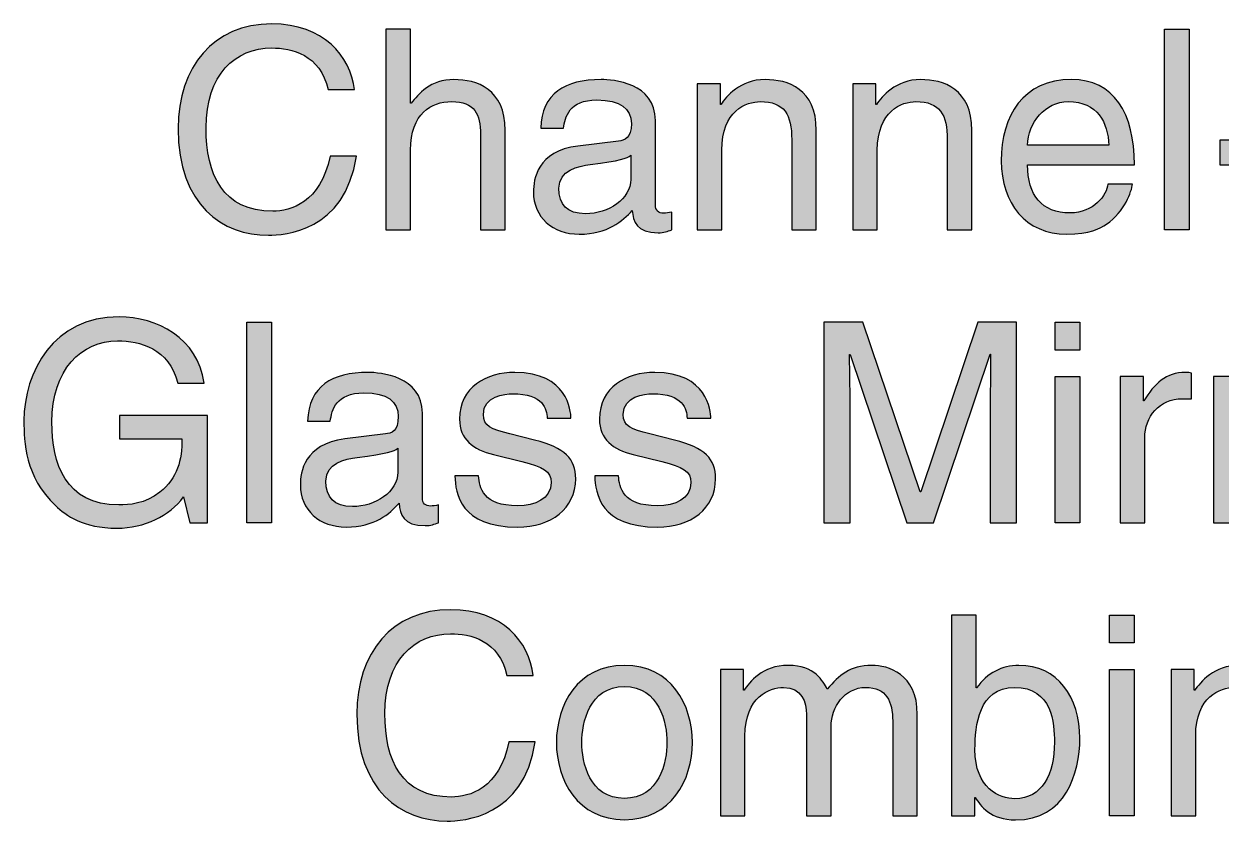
# Model space of a CAD drawing. Extents: x -71 to 93, y -22 to 126.
# Drawn here: x 1.63 to 33.32, y -21.78 to -0.65 of the extents above; entities that cross this region are included whole.
import ezdxf

# ---------------------------------------------------------------- set-up
doc = ezdxf.new("R2010")
doc.units = 0
doc.header["$MEASUREMENT"] = 0
doc.layers.add('MODEL_NAME', color=3, linetype='CONTINUOUS')

# ---------------------------------------------------------------- blocks, each defined once
blk = doc.blocks.new('AI9-BLK2')
at = {"layer": 'MODEL_NAME'}
h = blk.add_hatch(color=2, dxfattribs=at)
edge = h.paths.add_edge_path()
edge.add_spline(control_points=[(-21.347, 1.128), (-21.548, 2.062), (-22.325, 2.232), (-22.837, 2.232), (-23.8, 2.232), (-24.578, 1.521), (-24.578, 0.121), (-24.578, -1.131), (-24.133, -2.094), (-22.814, -2.094), (-22.348, -2.094), (-21.54, -1.872), (-21.296, -0.635), (-21.296, -0.635), (-20.599, -0.635), (-20.599, -0.635), (-20.896, -2.642), (-22.525, -2.731), (-22.925, -2.731), (-24.133, -2.731), (-25.318, -1.946), (-25.318, 0.098), (-25.318, 1.736), (-24.385, 2.869), (-22.837, 2.869), (-21.466, 2.869), (-20.755, 2.017), (-20.651, 1.128), (-20.651, 1.128), (-21.347, 1.128), (-21.347, 1.128)], knot_values=[0, 0, 0, 0, 1, 1, 1, 2, 2, 2, 3, 3, 3, 4, 4, 4, 5, 5, 5, 6, 6, 6, 7, 7, 7, 8, 8, 8, 9, 9, 9, 10, 10, 10, 10], degree=3, periodic=0)
h = blk.add_hatch(color=2, dxfattribs=at)
edge = h.paths.add_edge_path()
edge.add_spline(control_points=[(-16.658, -2.591), (-16.658, -2.591), (-17.31, -2.591), (-17.31, -2.591), (-17.31, -2.591), (-17.31, -0.057), (-17.31, -0.057), (-17.31, 0.469), (-17.458, 0.81), (-18.08, 0.81), (-18.614, 0.81), (-19.162, 0.499), (-19.162, -0.479), (-19.162, -0.479), (-19.162, -2.591), (-19.162, -2.591), (-19.162, -2.591), (-19.814, -2.591), (-19.814, -2.591), (-19.814, -2.591), (-19.814, 2.728), (-19.814, 2.728), (-19.814, 2.728), (-19.162, 2.728), (-19.162, 2.728), (-19.162, 2.728), (-19.162, 0.765), (-19.162, 0.765), (-19.162, 0.765), (-19.147, 0.765), (-19.147, 0.765), (-18.962, 1.01), (-18.636, 1.395), (-18.014, 1.395), (-17.414, 1.395), (-16.658, 1.151), (-16.658, 0.047), (-16.658, 0.047), (-16.658, -2.591), (-16.658, -2.591)], knot_values=[0, 0, 0, 0, 1, 1, 1, 2, 2, 2, 3, 3, 3, 4, 4, 4, 5, 5, 5, 6, 6, 6, 7, 7, 7, 8, 8, 8, 9, 9, 9, 10, 10, 10, 11, 11, 11, 12, 12, 12, 13, 13, 13, 13], degree=3, periodic=0)
h = blk.add_hatch(color=2, dxfattribs=at)
edge = h.paths.add_edge_path()
edge.add_spline(control_points=[(1.448, -2.591), (1.448, -2.591), (0.796, -2.591), (0.796, -2.591), (0.796, -2.591), (0.796, 2.728), (0.796, 2.728), (0.796, 2.728), (1.448, 2.728), (1.448, 2.728), (1.448, 2.728), (1.448, -2.591), (1.448, -2.591)], knot_values=[0, 0, 0, 0, 1, 1, 1, 2, 2, 2, 3, 3, 3, 4, 4, 4, 4], degree=3, periodic=0)
h = blk.add_hatch(color=2, dxfattribs=at)
edge = h.paths.add_edge_path(flags=16)
edge.add_spline(control_points=[(-13.332, -0.613), (-13.435, -0.694), (-13.599, -0.754), (-14.406, -0.857), (-14.725, -0.902), (-15.236, -0.998), (-15.236, -1.487), (-15.236, -1.909), (-15.021, -2.161), (-14.532, -2.161), (-13.924, -2.161), (-13.332, -1.768), (-13.332, -1.25), (-13.332, -1.25), (-13.332, -0.613), (-13.332, -0.613)], knot_values=[0, 0, 0, 0, 1, 1, 1, 2, 2, 2, 3, 3, 3, 4, 4, 4, 5, 5, 5, 5], degree=3, periodic=0)
edge = h.paths.add_edge_path()
edge.add_spline(control_points=[(-15.717, 0.106), (-15.688, 1.032), (-15.073, 1.395), (-14.117, 1.395), (-13.806, 1.395), (-12.68, 1.306), (-12.68, 0.313), (-12.68, 0.313), (-12.68, -1.917), (-12.68, -1.917), (-12.68, -2.08), (-12.598, -2.146), (-12.465, -2.146), (-12.406, -2.146), (-12.324, -2.131), (-12.25, -2.116), (-12.25, -2.116), (-12.25, -2.591), (-12.25, -2.591), (-12.361, -2.62), (-12.458, -2.665), (-12.606, -2.665), (-13.184, -2.665), (-13.272, -2.368), (-13.295, -2.072), (-13.547, -2.346), (-13.939, -2.702), (-14.695, -2.702), (-15.406, -2.702), (-15.91, -2.25), (-15.91, -1.583), (-15.91, -1.257), (-15.814, -0.501), (-14.732, -0.368), (-14.732, -0.368), (-13.658, -0.235), (-13.658, -0.235), (-13.502, -0.22), (-13.317, -0.161), (-13.317, 0.225), (-13.317, 0.632), (-13.613, 0.854), (-14.228, 0.854), (-14.969, 0.854), (-15.073, 0.402), (-15.117, 0.106), (-15.117, 0.106), (-15.717, 0.106), (-15.717, 0.106)], knot_values=[0, 0, 0, 0, 1, 1, 1, 2, 2, 2, 3, 3, 3, 4, 4, 4, 5, 5, 5, 6, 6, 6, 7, 7, 7, 8, 8, 8, 9, 9, 9, 10, 10, 10, 11, 11, 11, 12, 12, 12, 13, 13, 13, 14, 14, 14, 15, 15, 15, 16, 16, 16, 16], degree=3, periodic=0)
h = blk.add_hatch(color=2, dxfattribs=at)
edge = h.paths.add_edge_path()
edge.add_spline(control_points=[(-8.42, -2.591), (-8.42, -2.591), (-9.072, -2.591), (-9.072, -2.591), (-9.072, -2.591), (-9.072, -0.205), (-9.072, -0.205), (-9.072, 0.469), (-9.265, 0.81), (-9.902, 0.81), (-10.272, 0.81), (-10.924, 0.573), (-10.924, -0.479), (-10.924, -0.479), (-10.924, -2.591), (-10.924, -2.591), (-10.924, -2.591), (-11.576, -2.591), (-11.576, -2.591), (-11.576, -2.591), (-11.576, 1.284), (-11.576, 1.284), (-11.576, 1.284), (-10.961, 1.284), (-10.961, 1.284), (-10.961, 1.284), (-10.961, 0.736), (-10.961, 0.736), (-10.961, 0.736), (-10.946, 0.736), (-10.946, 0.736), (-10.806, 0.943), (-10.443, 1.395), (-9.776, 1.395), (-9.176, 1.395), (-8.42, 1.151), (-8.42, 0.047), (-8.42, 0.047), (-8.42, -2.591), (-8.42, -2.591)], knot_values=[0, 0, 0, 0, 1, 1, 1, 2, 2, 2, 3, 3, 3, 4, 4, 4, 5, 5, 5, 6, 6, 6, 7, 7, 7, 8, 8, 8, 9, 9, 9, 10, 10, 10, 11, 11, 11, 12, 12, 12, 13, 13, 13, 13], degree=3, periodic=0)
h = blk.add_hatch(color=2, dxfattribs=at)
edge = h.paths.add_edge_path()
edge.add_spline(control_points=[(-4.301, -2.591), (-4.301, -2.591), (-4.953, -2.591), (-4.953, -2.591), (-4.953, -2.591), (-4.953, -0.205), (-4.953, -0.205), (-4.953, 0.469), (-5.146, 0.81), (-5.783, 0.81), (-6.153, 0.81), (-6.805, 0.573), (-6.805, -0.479), (-6.805, -0.479), (-6.805, -2.591), (-6.805, -2.591), (-6.805, -2.591), (-7.457, -2.591), (-7.457, -2.591), (-7.457, -2.591), (-7.457, 1.284), (-7.457, 1.284), (-7.457, 1.284), (-6.842, 1.284), (-6.842, 1.284), (-6.842, 1.284), (-6.842, 0.736), (-6.842, 0.736), (-6.842, 0.736), (-6.827, 0.736), (-6.827, 0.736), (-6.686, 0.943), (-6.324, 1.395), (-5.657, 1.395), (-5.057, 1.395), (-4.301, 1.151), (-4.301, 0.047), (-4.301, 0.047), (-4.301, -2.591), (-4.301, -2.591)], knot_values=[0, 0, 0, 0, 1, 1, 1, 2, 2, 2, 3, 3, 3, 4, 4, 4, 5, 5, 5, 6, 6, 6, 7, 7, 7, 8, 8, 8, 9, 9, 9, 10, 10, 10, 11, 11, 11, 12, 12, 12, 13, 13, 13, 13], degree=3, periodic=0)
h = blk.add_hatch(color=2, dxfattribs=at)
edge = h.paths.add_edge_path(flags=16)
edge.add_spline(control_points=[(-0.671, -0.346), (-0.708, 0.254), (-0.96, 0.81), (-1.753, 0.81), (-2.353, 0.81), (-2.827, 0.254), (-2.827, -0.346), (-2.827, -0.346), (-0.671, -0.346), (-0.671, -0.346)], knot_values=[0, 0, 0, 0, 1, 1, 1, 2, 2, 2, 3, 3, 3, 3], degree=3, periodic=0)
edge = h.paths.add_edge_path()
edge.add_spline(control_points=[(-0.049, -1.376), (-0.071, -1.561), (-0.249, -2.109), (-0.738, -2.435), (-0.915, -2.554), (-1.167, -2.702), (-1.79, -2.702), (-2.879, -2.702), (-3.523, -1.879), (-3.523, -0.761), (-3.523, 0.44), (-2.945, 1.395), (-1.664, 1.395), (-0.545, 1.395), (0.003, 0.506), (0.003, -0.864), (0.003, -0.864), (-2.827, -0.864), (-2.827, -0.864), (-2.827, -1.672), (-2.449, -2.139), (-1.701, -2.139), (-1.086, -2.139), (-0.723, -1.665), (-0.701, -1.376), (-0.701, -1.376), (-0.049, -1.376), (-0.049, -1.376)], knot_values=[0, 0, 0, 0, 1, 1, 1, 2, 2, 2, 3, 3, 3, 4, 4, 4, 5, 5, 5, 6, 6, 6, 7, 7, 7, 8, 8, 8, 9, 9, 9, 9], degree=3, periodic=0)
h = blk.add_hatch(color=2, dxfattribs=at)
edge = h.paths.add_edge_path()
edge.add_spline(control_points=[(4.085, -0.872), (4.085, -0.872), (2.27, -0.872), (2.27, -0.872), (2.27, -0.872), (2.27, -0.205), (2.27, -0.205), (2.27, -0.205), (4.085, -0.205), (4.085, -0.205), (4.085, -0.205), (4.085, -0.872), (4.085, -0.872)], knot_values=[0, 0, 0, 0, 1, 1, 1, 2, 2, 2, 3, 3, 3, 4, 4, 4, 4], degree=3, periodic=0)
h = blk.add_hatch(color=2, dxfattribs=at)
edge = h.paths.add_edge_path()
edge.add_spline(control_points=[(-26.874, -7.507), (-26.874, -7.507), (-24.54, -7.507), (-24.54, -7.507), (-24.54, -7.507), (-24.54, -10.352), (-24.54, -10.352), (-24.54, -10.352), (-25.007, -10.352), (-25.007, -10.352), (-25.007, -10.352), (-25.178, -9.663), (-25.178, -9.663), (-25.54, -10.167), (-26.207, -10.492), (-26.933, -10.492), (-27.845, -10.492), (-28.289, -10.159), (-28.563, -9.892), (-29.378, -9.122), (-29.4, -8.211), (-29.4, -7.648), (-29.4, -6.351), (-28.615, -4.892), (-26.881, -4.892), (-25.889, -4.892), (-24.785, -5.455), (-24.629, -6.648), (-24.629, -6.648), (-25.326, -6.648), (-25.326, -6.648), (-25.555, -5.722), (-26.333, -5.529), (-26.919, -5.529), (-27.874, -5.529), (-28.659, -6.292), (-28.659, -7.685), (-28.659, -8.766), (-28.304, -9.878), (-26.889, -9.878), (-26.622, -9.878), (-26.192, -9.848), (-25.8, -9.537), (-25.333, -9.166), (-25.215, -8.692), (-25.215, -8.122), (-25.215, -8.122), (-26.874, -8.122), (-26.874, -8.122), (-26.874, -8.122), (-26.874, -7.507), (-26.874, -7.507)], knot_values=[0, 0, 0, 0, 1, 1, 1, 2, 2, 2, 3, 3, 3, 4, 4, 4, 5, 5, 5, 6, 6, 6, 7, 7, 7, 8, 8, 8, 9, 9, 9, 10, 10, 10, 11, 11, 11, 12, 12, 12, 13, 13, 13, 14, 14, 14, 15, 15, 15, 16, 16, 16, 17, 17, 17, 17], degree=3, periodic=0)
h = blk.add_hatch(color=2, dxfattribs=at)
edge = h.paths.add_edge_path()
edge.add_spline(control_points=[(-22.844, -10.352), (-22.844, -10.352), (-23.496, -10.352), (-23.496, -10.352), (-23.496, -10.352), (-23.496, -5.033), (-23.496, -5.033), (-23.496, -5.033), (-22.844, -5.033), (-22.844, -5.033), (-22.844, -5.033), (-22.844, -10.352), (-22.844, -10.352)], knot_values=[0, 0, 0, 0, 1, 1, 1, 2, 2, 2, 3, 3, 3, 4, 4, 4, 4], degree=3, periodic=0)
h = blk.add_hatch(color=2, dxfattribs=at)
edge = h.paths.add_edge_path()
edge.add_spline(control_points=[(-3.819, -10.352), (-3.819, -10.352), (-3.819, -7.211), (-3.819, -7.211), (-3.819, -7.055), (-3.805, -6.381), (-3.805, -5.885), (-3.805, -5.885), (-3.819, -5.885), (-3.819, -5.885), (-3.819, -5.885), (-5.316, -10.352), (-5.316, -10.352), (-5.316, -10.352), (-6.027, -10.352), (-6.027, -10.352), (-6.027, -10.352), (-7.523, -5.892), (-7.523, -5.892), (-7.523, -5.892), (-7.538, -5.892), (-7.538, -5.892), (-7.538, -6.381), (-7.523, -7.055), (-7.523, -7.211), (-7.523, -7.211), (-7.523, -10.352), (-7.523, -10.352), (-7.523, -10.352), (-8.22, -10.352), (-8.22, -10.352), (-8.22, -10.352), (-8.22, -5.033), (-8.22, -5.033), (-8.22, -5.033), (-7.19, -5.033), (-7.19, -5.033), (-7.19, -5.033), (-5.671, -9.53), (-5.671, -9.53), (-5.671, -9.53), (-5.657, -9.53), (-5.657, -9.53), (-5.657, -9.53), (-4.145, -5.033), (-4.145, -5.033), (-4.145, -5.033), (-3.123, -5.033), (-3.123, -5.033), (-3.123, -5.033), (-3.123, -10.352), (-3.123, -10.352), (-3.123, -10.352), (-3.819, -10.352), (-3.819, -10.352)], knot_values=[0, 0, 0, 0, 1, 1, 1, 2, 2, 2, 3, 3, 3, 4, 4, 4, 5, 5, 5, 6, 6, 6, 7, 7, 7, 8, 8, 8, 9, 9, 9, 10, 10, 10, 11, 11, 11, 12, 12, 12, 13, 13, 13, 14, 14, 14, 15, 15, 15, 16, 16, 16, 17, 17, 17, 18, 18, 18, 18], degree=3, periodic=0)
h = blk.add_hatch(color=2, dxfattribs=at)
edge = h.paths.add_edge_path()
edge.add_spline(control_points=[(-1.441, -10.352), (-1.441, -10.352), (-2.093, -10.352), (-2.093, -10.352), (-2.093, -10.352), (-2.093, -6.477), (-2.093, -6.477), (-2.093, -6.477), (-1.441, -6.477), (-1.441, -6.477), (-1.441, -6.477), (-1.441, -10.352), (-1.441, -10.352)], knot_values=[0, 0, 0, 0, 1, 1, 1, 2, 2, 2, 3, 3, 3, 4, 4, 4, 4], degree=3, periodic=0)
edge = h.paths.add_edge_path()
edge.add_spline(control_points=[(-2.093, -5.773), (-2.093, -5.773), (-2.093, -5.033), (-2.093, -5.033), (-2.093, -5.033), (-1.441, -5.033), (-1.441, -5.033), (-1.441, -5.033), (-1.441, -5.773), (-1.441, -5.773), (-1.441, -5.773), (-2.093, -5.773), (-2.093, -5.773)], knot_values=[0, 0, 0, 0, 1, 1, 1, 2, 2, 2, 3, 3, 3, 4, 4, 4, 4], degree=3, periodic=0)
h = blk.add_hatch(color=2, dxfattribs=at)
edge = h.paths.add_edge_path(flags=16)
edge.add_spline(control_points=[(-19.503, -8.374), (-19.606, -8.455), (-19.77, -8.515), (-20.577, -8.618), (-20.896, -8.663), (-21.407, -8.759), (-21.407, -9.248), (-21.407, -9.67), (-21.192, -9.922), (-20.703, -9.922), (-20.096, -9.922), (-19.503, -9.53), (-19.503, -9.011), (-19.503, -9.011), (-19.503, -8.374), (-19.503, -8.374)], knot_values=[0, 0, 0, 0, 1, 1, 1, 2, 2, 2, 3, 3, 3, 4, 4, 4, 5, 5, 5, 5], degree=3, periodic=0)
edge = h.paths.add_edge_path()
edge.add_spline(control_points=[(-21.888, -7.655), (-21.859, -6.729), (-21.244, -6.366), (-20.288, -6.366), (-19.977, -6.366), (-18.851, -6.455), (-18.851, -7.448), (-18.851, -7.448), (-18.851, -9.678), (-18.851, -9.678), (-18.851, -9.841), (-18.769, -9.907), (-18.636, -9.907), (-18.577, -9.907), (-18.495, -9.892), (-18.421, -9.878), (-18.421, -9.878), (-18.421, -10.352), (-18.421, -10.352), (-18.532, -10.382), (-18.629, -10.426), (-18.777, -10.426), (-19.355, -10.426), (-19.444, -10.129), (-19.466, -9.833), (-19.718, -10.107), (-20.11, -10.463), (-20.866, -10.463), (-21.577, -10.463), (-22.081, -10.011), (-22.081, -9.344), (-22.081, -9.018), (-21.985, -8.262), (-20.903, -8.129), (-20.903, -8.129), (-19.829, -7.996), (-19.829, -7.996), (-19.673, -7.981), (-19.488, -7.922), (-19.488, -7.537), (-19.488, -7.129), (-19.784, -6.907), (-20.399, -6.907), (-21.14, -6.907), (-21.244, -7.359), (-21.288, -7.655), (-21.288, -7.655), (-21.888, -7.655), (-21.888, -7.655)], knot_values=[0, 0, 0, 0, 1, 1, 1, 2, 2, 2, 3, 3, 3, 4, 4, 4, 5, 5, 5, 6, 6, 6, 7, 7, 7, 8, 8, 8, 9, 9, 9, 10, 10, 10, 11, 11, 11, 12, 12, 12, 13, 13, 13, 14, 14, 14, 15, 15, 15, 16, 16, 16, 16], degree=3, periodic=0)
h = blk.add_hatch(color=2, dxfattribs=at)
edge = h.paths.add_edge_path()
edge.add_spline(control_points=[(-15.547, -7.581), (-15.554, -7.336), (-15.643, -6.929), (-16.465, -6.929), (-16.665, -6.929), (-17.236, -6.996), (-17.236, -7.477), (-17.236, -7.796), (-17.036, -7.87), (-16.532, -7.996), (-16.532, -7.996), (-15.88, -8.159), (-15.88, -8.159), (-15.073, -8.359), (-14.791, -8.655), (-14.791, -9.181), (-14.791, -9.981), (-15.45, -10.463), (-16.325, -10.463), (-17.858, -10.463), (-17.969, -9.574), (-17.992, -9.107), (-17.992, -9.107), (-17.362, -9.107), (-17.362, -9.107), (-17.34, -9.411), (-17.251, -9.9), (-16.332, -9.9), (-15.865, -9.9), (-15.443, -9.715), (-15.443, -9.285), (-15.443, -8.974), (-15.658, -8.87), (-16.214, -8.729), (-16.214, -8.729), (-16.969, -8.544), (-16.969, -8.544), (-17.51, -8.411), (-17.866, -8.137), (-17.866, -7.603), (-17.866, -6.751), (-17.162, -6.366), (-16.399, -6.366), (-15.013, -6.366), (-14.917, -7.388), (-14.917, -7.581), (-14.917, -7.581), (-15.547, -7.581), (-15.547, -7.581)], knot_values=[0, 0, 0, 0, 1, 1, 1, 2, 2, 2, 3, 3, 3, 4, 4, 4, 5, 5, 5, 6, 6, 6, 7, 7, 7, 8, 8, 8, 9, 9, 9, 10, 10, 10, 11, 11, 11, 12, 12, 12, 13, 13, 13, 14, 14, 14, 15, 15, 15, 16, 16, 16, 16], degree=3, periodic=0)
h = blk.add_hatch(color=2, dxfattribs=at)
edge = h.paths.add_edge_path()
edge.add_spline(control_points=[(-11.843, -7.581), (-11.85, -7.336), (-11.939, -6.929), (-12.761, -6.929), (-12.961, -6.929), (-13.532, -6.996), (-13.532, -7.477), (-13.532, -7.796), (-13.332, -7.87), (-12.828, -7.996), (-12.828, -7.996), (-12.176, -8.159), (-12.176, -8.159), (-11.369, -8.359), (-11.087, -8.655), (-11.087, -9.181), (-11.087, -9.981), (-11.746, -10.463), (-12.621, -10.463), (-14.154, -10.463), (-14.265, -9.574), (-14.287, -9.107), (-14.287, -9.107), (-13.658, -9.107), (-13.658, -9.107), (-13.635, -9.411), (-13.547, -9.9), (-12.628, -9.9), (-12.161, -9.9), (-11.739, -9.715), (-11.739, -9.285), (-11.739, -8.974), (-11.954, -8.87), (-12.509, -8.729), (-12.509, -8.729), (-13.265, -8.544), (-13.265, -8.544), (-13.806, -8.411), (-14.161, -8.137), (-14.161, -7.603), (-14.161, -6.751), (-13.458, -6.366), (-12.695, -6.366), (-11.309, -6.366), (-11.213, -7.388), (-11.213, -7.581), (-11.213, -7.581), (-11.843, -7.581), (-11.843, -7.581)], knot_values=[0, 0, 0, 0, 1, 1, 1, 2, 2, 2, 3, 3, 3, 4, 4, 4, 5, 5, 5, 6, 6, 6, 7, 7, 7, 8, 8, 8, 9, 9, 9, 10, 10, 10, 11, 11, 11, 12, 12, 12, 13, 13, 13, 14, 14, 14, 15, 15, 15, 16, 16, 16, 16], degree=3, periodic=0)
h = blk.add_hatch(color=2, dxfattribs=at)
edge = h.paths.add_edge_path()
edge.add_spline(control_points=[(0.277, -10.352), (0.277, -10.352), (-0.375, -10.352), (-0.375, -10.352), (-0.375, -10.352), (-0.375, -6.477), (-0.375, -6.477), (-0.375, -6.477), (0.24, -6.477), (0.24, -6.477), (0.24, -6.477), (0.24, -7.122), (0.24, -7.122), (0.24, -7.122), (0.255, -7.122), (0.255, -7.122), (0.514, -6.67), (0.855, -6.366), (1.344, -6.366), (1.425, -6.366), (1.463, -6.374), (1.514, -6.388), (1.514, -6.388), (1.514, -7.063), (1.514, -7.063), (1.514, -7.063), (1.27, -7.063), (1.27, -7.063), (0.662, -7.063), (0.277, -7.537), (0.277, -8.1), (0.277, -8.1), (0.277, -10.352), (0.277, -10.352)], knot_values=[0, 0, 0, 0, 1, 1, 1, 2, 2, 2, 3, 3, 3, 4, 4, 4, 5, 5, 5, 6, 6, 6, 7, 7, 7, 8, 8, 8, 9, 9, 9, 10, 10, 10, 11, 11, 11, 11], degree=3, periodic=0)
h = blk.add_hatch(color=2, dxfattribs=at)
edge = h.paths.add_edge_path()
edge.add_spline(control_points=[(2.744, -10.352), (2.744, -10.352), (2.092, -10.352), (2.092, -10.352), (2.092, -10.352), (2.092, -6.477), (2.092, -6.477), (2.092, -6.477), (2.707, -6.477), (2.707, -6.477), (2.707, -6.477), (2.707, -7.122), (2.707, -7.122), (2.707, -7.122), (2.722, -7.122), (2.722, -7.122), (2.981, -6.67), (3.322, -6.366), (3.811, -6.366), (3.893, -6.366), (3.93, -6.374), (3.981, -6.388), (3.981, -6.388), (3.981, -7.063), (3.981, -7.063), (3.981, -7.063), (3.737, -7.063), (3.737, -7.063), (3.129, -7.063), (2.744, -7.537), (2.744, -8.1), (2.744, -8.1), (2.744, -10.352), (2.744, -10.352)], knot_values=[0, 0, 0, 0, 1, 1, 1, 2, 2, 2, 3, 3, 3, 4, 4, 4, 5, 5, 5, 6, 6, 6, 7, 7, 7, 8, 8, 8, 9, 9, 9, 10, 10, 10, 11, 11, 11, 11], degree=3, periodic=0)
h = blk.add_hatch(color=2, dxfattribs=at)
edge = h.paths.add_edge_path()
edge.add_spline(control_points=[(-16.614, -14.394), (-16.814, -13.46), (-17.591, -13.29), (-18.103, -13.29), (-19.066, -13.29), (-19.844, -14.001), (-19.844, -15.401), (-19.844, -16.653), (-19.399, -17.617), (-18.08, -17.617), (-17.614, -17.617), (-16.806, -17.394), (-16.562, -16.157), (-16.562, -16.157), (-15.865, -16.157), (-15.865, -16.157), (-16.162, -18.165), (-17.791, -18.254), (-18.192, -18.254), (-19.399, -18.254), (-20.584, -17.468), (-20.584, -15.424), (-20.584, -13.786), (-19.651, -12.653), (-18.103, -12.653), (-16.732, -12.653), (-16.021, -13.505), (-15.917, -14.394), (-15.917, -14.394), (-16.614, -14.394), (-16.614, -14.394)], knot_values=[0, 0, 0, 0, 1, 1, 1, 2, 2, 2, 3, 3, 3, 4, 4, 4, 5, 5, 5, 6, 6, 6, 7, 7, 7, 8, 8, 8, 9, 9, 9, 10, 10, 10, 10], degree=3, periodic=0)
h = blk.add_hatch(color=2, dxfattribs=at)
edge = h.paths.add_edge_path(flags=16)
edge.add_spline(control_points=[(-3.175, -14.712), (-4.116, -14.712), (-4.22, -15.727), (-4.22, -16.357), (-4.22, -17.387), (-3.575, -17.661), (-3.16, -17.661), (-2.449, -17.661), (-2.116, -17.016), (-2.116, -16.164), (-2.116, -15.668), (-2.168, -14.712), (-3.175, -14.712)], knot_values=[0, 0, 0, 0, 1, 1, 1, 2, 2, 2, 3, 3, 3, 4, 4, 4, 4], degree=3, periodic=0)
edge = h.paths.add_edge_path()
edge.add_spline(control_points=[(-4.842, -18.113), (-4.842, -18.113), (-4.842, -12.794), (-4.842, -12.794), (-4.842, -12.794), (-4.19, -12.794), (-4.19, -12.794), (-4.19, -12.794), (-4.19, -14.727), (-4.19, -14.727), (-4.19, -14.727), (-4.175, -14.727), (-4.175, -14.727), (-3.894, -14.32), (-3.508, -14.135), (-3.057, -14.127), (-2.027, -14.127), (-1.442, -14.972), (-1.442, -16.061), (-1.442, -16.987), (-1.827, -18.224), (-3.145, -18.224), (-3.805, -18.224), (-4.079, -17.846), (-4.212, -17.631), (-4.212, -17.631), (-4.227, -17.631), (-4.227, -17.631), (-4.227, -17.631), (-4.227, -18.113), (-4.227, -18.113), (-4.227, -18.113), (-4.842, -18.113), (-4.842, -18.113)], knot_values=[0, 0, 0, 0, 1, 1, 1, 2, 2, 2, 3, 3, 3, 4, 4, 4, 5, 5, 5, 6, 6, 6, 7, 7, 7, 8, 8, 8, 9, 9, 9, 10, 10, 10, 11, 11, 11, 11], degree=3, periodic=0)
h = blk.add_hatch(color=2, dxfattribs=at)
edge = h.paths.add_edge_path()
edge.add_spline(control_points=[(-0.004, -18.113), (-0.004, -18.113), (-0.656, -18.113), (-0.656, -18.113), (-0.656, -18.113), (-0.656, -14.238), (-0.656, -14.238), (-0.656, -14.238), (-0.004, -14.238), (-0.004, -14.238), (-0.004, -14.238), (-0.004, -18.113), (-0.004, -18.113)], knot_values=[0, 0, 0, 0, 1, 1, 1, 2, 2, 2, 3, 3, 3, 4, 4, 4, 4], degree=3, periodic=0)
edge = h.paths.add_edge_path()
edge.add_spline(control_points=[(-0.656, -13.534), (-0.656, -13.534), (-0.656, -12.794), (-0.656, -12.794), (-0.656, -12.794), (-0.004, -12.794), (-0.004, -12.794), (-0.004, -12.794), (-0.004, -13.534), (-0.004, -13.534), (-0.004, -13.534), (-0.656, -13.534), (-0.656, -13.534)], knot_values=[0, 0, 0, 0, 1, 1, 1, 2, 2, 2, 3, 3, 3, 4, 4, 4, 4], degree=3, periodic=0)
h = blk.add_hatch(color=2, dxfattribs=at)
edge = h.paths.add_edge_path(flags=16)
edge.add_spline(control_points=[(-13.502, -17.653), (-12.569, -17.653), (-12.376, -16.691), (-12.376, -16.172), (-12.376, -15.653), (-12.569, -14.69), (-13.502, -14.69), (-14.436, -14.69), (-14.628, -15.653), (-14.628, -16.172), (-14.628, -16.691), (-14.436, -17.653), (-13.502, -17.653)], knot_values=[0, 0, 0, 0, 1, 1, 1, 2, 2, 2, 3, 3, 3, 4, 4, 4, 4], degree=3, periodic=0)
edge = h.paths.add_edge_path()
edge.add_spline(control_points=[(-13.502, -14.127), (-12.265, -14.127), (-11.702, -15.172), (-11.702, -16.172), (-11.702, -17.172), (-12.265, -18.217), (-13.502, -18.217), (-14.739, -18.217), (-15.302, -17.172), (-15.302, -16.172), (-15.302, -15.172), (-14.739, -14.127), (-13.502, -14.127)], knot_values=[0, 0, 0, 0, 1, 1, 1, 2, 2, 2, 3, 3, 3, 4, 4, 4, 4], degree=3, periodic=0)
h = blk.add_hatch(color=2, dxfattribs=at)
edge = h.paths.add_edge_path()
edge.add_spline(control_points=[(-10.961, -14.238), (-10.961, -14.238), (-10.346, -14.238), (-10.346, -14.238), (-10.346, -14.238), (-10.346, -14.786), (-10.346, -14.786), (-10.346, -14.786), (-10.331, -14.786), (-10.331, -14.786), (-10.191, -14.579), (-9.857, -14.127), (-9.161, -14.127), (-8.465, -14.127), (-8.242, -14.549), (-8.131, -14.757), (-7.805, -14.394), (-7.546, -14.127), (-6.946, -14.127), (-6.531, -14.127), (-5.746, -14.342), (-5.746, -15.431), (-5.746, -15.431), (-5.746, -18.113), (-5.746, -18.113), (-5.746, -18.113), (-6.398, -18.113), (-6.398, -18.113), (-6.398, -18.113), (-6.398, -15.609), (-6.398, -15.609), (-6.398, -15.075), (-6.561, -14.712), (-7.116, -14.712), (-7.664, -14.712), (-8.028, -15.231), (-8.028, -15.75), (-8.028, -15.75), (-8.028, -18.113), (-8.028, -18.113), (-8.028, -18.113), (-8.679, -18.113), (-8.679, -18.113), (-8.679, -18.113), (-8.679, -15.431), (-8.679, -15.431), (-8.679, -15.105), (-8.805, -14.712), (-9.287, -14.712), (-9.657, -14.712), (-10.309, -14.949), (-10.309, -16.002), (-10.309, -16.002), (-10.309, -18.113), (-10.309, -18.113), (-10.309, -18.113), (-10.961, -18.113), (-10.961, -18.113), (-10.961, -18.113), (-10.961, -14.238), (-10.961, -14.238)], knot_values=[0, 0, 0, 0, 1, 1, 1, 2, 2, 2, 3, 3, 3, 4, 4, 4, 5, 5, 5, 6, 6, 6, 7, 7, 7, 8, 8, 8, 9, 9, 9, 10, 10, 10, 11, 11, 11, 12, 12, 12, 13, 13, 13, 14, 14, 14, 15, 15, 15, 16, 16, 16, 17, 17, 17, 18, 18, 18, 19, 19, 19, 20, 20, 20, 20], degree=3, periodic=0)
h = blk.add_hatch(color=2, dxfattribs=at)
edge = h.paths.add_edge_path()
edge.add_spline(control_points=[(4.129, -18.113), (4.129, -18.113), (3.478, -18.113), (3.478, -18.113), (3.478, -18.113), (3.478, -15.727), (3.478, -15.727), (3.478, -15.053), (3.285, -14.712), (2.648, -14.712), (2.277, -14.712), (1.625, -14.949), (1.625, -16.002), (1.625, -16.002), (1.625, -18.113), (1.625, -18.113), (1.625, -18.113), (0.973, -18.113), (0.973, -18.113), (0.973, -18.113), (0.973, -14.238), (0.973, -14.238), (0.973, -14.238), (1.588, -14.238), (1.588, -14.238), (1.588, -14.238), (1.588, -14.786), (1.588, -14.786), (1.588, -14.786), (1.603, -14.786), (1.603, -14.786), (1.744, -14.579), (2.107, -14.127), (2.774, -14.127), (3.374, -14.127), (4.129, -14.372), (4.129, -15.475), (4.129, -15.475), (4.129, -18.113), (4.129, -18.113)], knot_values=[0, 0, 0, 0, 1, 1, 1, 2, 2, 2, 3, 3, 3, 4, 4, 4, 5, 5, 5, 6, 6, 6, 7, 7, 7, 8, 8, 8, 9, 9, 9, 10, 10, 10, 11, 11, 11, 12, 12, 12, 13, 13, 13, 13], degree=3, periodic=0)
at = {"layer": 'MODEL_NAME', "color": 2}
for points in [[(1.448, -2.591), (0.796, -2.591), (0.796, 2.728), (1.448, 2.728)], [(4.085, -0.872), (2.27, -0.872), (2.27, -0.205), (4.085, -0.205)], [(-22.844, -10.352), (-23.496, -10.352), (-23.496, -5.033), (-22.844, -5.033)], [(-2.093, -5.773), (-2.093, -5.033), (-1.441, -5.033), (-1.441, -5.773)], [(-1.441, -10.352), (-2.093, -10.352), (-2.093, -6.477), (-1.441, -6.477)], [(-0.656, -13.534), (-0.656, -12.794), (-0.004, -12.794), (-0.004, -13.534)], [(-0.004, -18.113), (-0.656, -18.113), (-0.656, -14.238), (-0.004, -14.238)]]:
    blk.add_lwpolyline(points, close=True, dxfattribs=at)
for points, knots in [([(-21.347, 1.128), (-21.548, 2.062), (-22.325, 2.232), (-22.837, 2.232), (-23.8, 2.232), (-24.578, 1.521), (-24.578, 0.121), (-24.578, -1.131), (-24.133, -2.094), (-22.814, -2.094), (-22.348, -2.094), (-21.54, -1.872), (-21.296, -0.635), (-21.296, -0.635), (-20.599, -0.635), (-20.599, -0.635), (-20.896, -2.642), (-22.525, -2.731), (-22.925, -2.731), (-24.133, -2.731), (-25.318, -1.946), (-25.318, 0.098), (-25.318, 1.736), (-24.385, 2.869), (-22.837, 2.869), (-21.466, 2.869), (-20.755, 2.017), (-20.651, 1.128), (-20.651, 1.128), (-21.347, 1.128), (-21.347, 1.128)], [0, 0, 0, 0, 1, 1, 1, 2, 2, 2, 3, 3, 3, 4, 4, 4, 5, 5, 5, 6, 6, 6, 7, 7, 7, 8, 8, 8, 9, 9, 9, 10, 10, 10, 10]), ([(-16.658, -2.591), (-16.658, -2.591), (-17.31, -2.591), (-17.31, -2.591), (-17.31, -2.591), (-17.31, -0.057), (-17.31, -0.057), (-17.31, 0.469), (-17.458, 0.81), (-18.08, 0.81), (-18.614, 0.81), (-19.162, 0.499), (-19.162, -0.479), (-19.162, -0.479), (-19.162, -2.591), (-19.162, -2.591), (-19.162, -2.591), (-19.814, -2.591), (-19.814, -2.591), (-19.814, -2.591), (-19.814, 2.728), (-19.814, 2.728), (-19.814, 2.728), (-19.162, 2.728), (-19.162, 2.728), (-19.162, 2.728), (-19.162, 0.765), (-19.162, 0.765), (-19.162, 0.765), (-19.147, 0.765), (-19.147, 0.765), (-18.962, 1.01), (-18.636, 1.395), (-18.014, 1.395), (-17.414, 1.395), (-16.658, 1.151), (-16.658, 0.047), (-16.658, 0.047), (-16.658, -2.591), (-16.658, -2.591)], [0, 0, 0, 0, 1, 1, 1, 2, 2, 2, 3, 3, 3, 4, 4, 4, 5, 5, 5, 6, 6, 6, 7, 7, 7, 8, 8, 8, 9, 9, 9, 10, 10, 10, 11, 11, 11, 12, 12, 12, 13, 13, 13, 13]), ([(-15.717, 0.106), (-15.688, 1.032), (-15.073, 1.395), (-14.117, 1.395), (-13.806, 1.395), (-12.68, 1.306), (-12.68, 0.313), (-12.68, 0.313), (-12.68, -1.917), (-12.68, -1.917), (-12.68, -2.08), (-12.598, -2.146), (-12.465, -2.146), (-12.406, -2.146), (-12.324, -2.131), (-12.25, -2.116), (-12.25, -2.116), (-12.25, -2.591), (-12.25, -2.591), (-12.361, -2.62), (-12.458, -2.665), (-12.606, -2.665), (-13.184, -2.665), (-13.272, -2.368), (-13.295, -2.072), (-13.547, -2.346), (-13.939, -2.702), (-14.695, -2.702), (-15.406, -2.702), (-15.91, -2.25), (-15.91, -1.583), (-15.91, -1.257), (-15.814, -0.501), (-14.732, -0.368), (-14.732, -0.368), (-13.658, -0.235), (-13.658, -0.235), (-13.502, -0.22), (-13.317, -0.161), (-13.317, 0.225), (-13.317, 0.632), (-13.613, 0.854), (-14.228, 0.854), (-14.969, 0.854), (-15.073, 0.402), (-15.117, 0.106), (-15.117, 0.106), (-15.717, 0.106), (-15.717, 0.106)], [0, 0, 0, 0, 1, 1, 1, 2, 2, 2, 3, 3, 3, 4, 4, 4, 5, 5, 5, 6, 6, 6, 7, 7, 7, 8, 8, 8, 9, 9, 9, 10, 10, 10, 11, 11, 11, 12, 12, 12, 13, 13, 13, 14, 14, 14, 15, 15, 15, 16, 16, 16, 16]), ([(-8.42, -2.591), (-8.42, -2.591), (-9.072, -2.591), (-9.072, -2.591), (-9.072, -2.591), (-9.072, -0.205), (-9.072, -0.205), (-9.072, 0.469), (-9.265, 0.81), (-9.902, 0.81), (-10.272, 0.81), (-10.924, 0.573), (-10.924, -0.479), (-10.924, -0.479), (-10.924, -2.591), (-10.924, -2.591), (-10.924, -2.591), (-11.576, -2.591), (-11.576, -2.591), (-11.576, -2.591), (-11.576, 1.284), (-11.576, 1.284), (-11.576, 1.284), (-10.961, 1.284), (-10.961, 1.284), (-10.961, 1.284), (-10.961, 0.736), (-10.961, 0.736), (-10.961, 0.736), (-10.946, 0.736), (-10.946, 0.736), (-10.806, 0.943), (-10.443, 1.395), (-9.776, 1.395), (-9.176, 1.395), (-8.42, 1.151), (-8.42, 0.047), (-8.42, 0.047), (-8.42, -2.591), (-8.42, -2.591)], [0, 0, 0, 0, 1, 1, 1, 2, 2, 2, 3, 3, 3, 4, 4, 4, 5, 5, 5, 6, 6, 6, 7, 7, 7, 8, 8, 8, 9, 9, 9, 10, 10, 10, 11, 11, 11, 12, 12, 12, 13, 13, 13, 13]), ([(-4.301, -2.591), (-4.301, -2.591), (-4.953, -2.591), (-4.953, -2.591), (-4.953, -2.591), (-4.953, -0.205), (-4.953, -0.205), (-4.953, 0.469), (-5.146, 0.81), (-5.783, 0.81), (-6.153, 0.81), (-6.805, 0.573), (-6.805, -0.479), (-6.805, -0.479), (-6.805, -2.591), (-6.805, -2.591), (-6.805, -2.591), (-7.457, -2.591), (-7.457, -2.591), (-7.457, -2.591), (-7.457, 1.284), (-7.457, 1.284), (-7.457, 1.284), (-6.842, 1.284), (-6.842, 1.284), (-6.842, 1.284), (-6.842, 0.736), (-6.842, 0.736), (-6.842, 0.736), (-6.827, 0.736), (-6.827, 0.736), (-6.686, 0.943), (-6.324, 1.395), (-5.657, 1.395), (-5.057, 1.395), (-4.301, 1.151), (-4.301, 0.047), (-4.301, 0.047), (-4.301, -2.591), (-4.301, -2.591)], [0, 0, 0, 0, 1, 1, 1, 2, 2, 2, 3, 3, 3, 4, 4, 4, 5, 5, 5, 6, 6, 6, 7, 7, 7, 8, 8, 8, 9, 9, 9, 10, 10, 10, 11, 11, 11, 12, 12, 12, 13, 13, 13, 13]), ([(-0.049, -1.376), (-0.071, -1.561), (-0.249, -2.109), (-0.738, -2.435), (-0.915, -2.554), (-1.167, -2.702), (-1.79, -2.702), (-2.879, -2.702), (-3.523, -1.879), (-3.523, -0.761), (-3.523, 0.44), (-2.945, 1.395), (-1.664, 1.395), (-0.545, 1.395), (0.003, 0.506), (0.003, -0.864), (0.003, -0.864), (-2.827, -0.864), (-2.827, -0.864), (-2.827, -1.672), (-2.449, -2.139), (-1.701, -2.139), (-1.086, -2.139), (-0.723, -1.665), (-0.701, -1.376), (-0.701, -1.376), (-0.049, -1.376), (-0.049, -1.376)], [0, 0, 0, 0, 1, 1, 1, 2, 2, 2, 3, 3, 3, 4, 4, 4, 5, 5, 5, 6, 6, 6, 7, 7, 7, 8, 8, 8, 9, 9, 9, 9]), ([(-0.671, -0.346), (-0.708, 0.254), (-0.96, 0.81), (-1.753, 0.81), (-2.353, 0.81), (-2.827, 0.254), (-2.827, -0.346), (-2.827, -0.346), (-0.671, -0.346), (-0.671, -0.346)], [0, 0, 0, 0, 1, 1, 1, 2, 2, 2, 3, 3, 3, 3]), ([(-13.332, -0.613), (-13.435, -0.694), (-13.599, -0.754), (-14.406, -0.857), (-14.725, -0.902), (-15.236, -0.998), (-15.236, -1.487), (-15.236, -1.909), (-15.021, -2.161), (-14.532, -2.161), (-13.924, -2.161), (-13.332, -1.768), (-13.332, -1.25), (-13.332, -1.25), (-13.332, -0.613), (-13.332, -0.613)], [0, 0, 0, 0, 1, 1, 1, 2, 2, 2, 3, 3, 3, 4, 4, 4, 5, 5, 5, 5]), ([(-26.874, -7.507), (-26.874, -7.507), (-24.54, -7.507), (-24.54, -7.507), (-24.54, -7.507), (-24.54, -10.352), (-24.54, -10.352), (-24.54, -10.352), (-25.007, -10.352), (-25.007, -10.352), (-25.007, -10.352), (-25.178, -9.663), (-25.178, -9.663), (-25.54, -10.167), (-26.207, -10.492), (-26.933, -10.492), (-27.845, -10.492), (-28.289, -10.159), (-28.563, -9.892), (-29.378, -9.122), (-29.4, -8.211), (-29.4, -7.648), (-29.4, -6.351), (-28.615, -4.892), (-26.881, -4.892), (-25.889, -4.892), (-24.785, -5.455), (-24.629, -6.648), (-24.629, -6.648), (-25.326, -6.648), (-25.326, -6.648), (-25.555, -5.722), (-26.333, -5.529), (-26.919, -5.529), (-27.874, -5.529), (-28.659, -6.292), (-28.659, -7.685), (-28.659, -8.766), (-28.304, -9.878), (-26.889, -9.878), (-26.622, -9.878), (-26.192, -9.848), (-25.8, -9.537), (-25.333, -9.166), (-25.215, -8.692), (-25.215, -8.122), (-25.215, -8.122), (-26.874, -8.122), (-26.874, -8.122), (-26.874, -8.122), (-26.874, -7.507), (-26.874, -7.507)], [0, 0, 0, 0, 1, 1, 1, 2, 2, 2, 3, 3, 3, 4, 4, 4, 5, 5, 5, 6, 6, 6, 7, 7, 7, 8, 8, 8, 9, 9, 9, 10, 10, 10, 11, 11, 11, 12, 12, 12, 13, 13, 13, 14, 14, 14, 15, 15, 15, 16, 16, 16, 17, 17, 17, 17]), ([(-3.819, -10.352), (-3.819, -10.352), (-3.819, -7.211), (-3.819, -7.211), (-3.819, -7.055), (-3.805, -6.381), (-3.805, -5.885), (-3.805, -5.885), (-3.819, -5.885), (-3.819, -5.885), (-3.819, -5.885), (-5.316, -10.352), (-5.316, -10.352), (-5.316, -10.352), (-6.027, -10.352), (-6.027, -10.352), (-6.027, -10.352), (-7.523, -5.892), (-7.523, -5.892), (-7.523, -5.892), (-7.538, -5.892), (-7.538, -5.892), (-7.538, -6.381), (-7.523, -7.055), (-7.523, -7.211), (-7.523, -7.211), (-7.523, -10.352), (-7.523, -10.352), (-7.523, -10.352), (-8.22, -10.352), (-8.22, -10.352), (-8.22, -10.352), (-8.22, -5.033), (-8.22, -5.033), (-8.22, -5.033), (-7.19, -5.033), (-7.19, -5.033), (-7.19, -5.033), (-5.671, -9.53), (-5.671, -9.53), (-5.671, -9.53), (-5.657, -9.53), (-5.657, -9.53), (-5.657, -9.53), (-4.145, -5.033), (-4.145, -5.033), (-4.145, -5.033), (-3.123, -5.033), (-3.123, -5.033), (-3.123, -5.033), (-3.123, -10.352), (-3.123, -10.352), (-3.123, -10.352), (-3.819, -10.352), (-3.819, -10.352)], [0, 0, 0, 0, 1, 1, 1, 2, 2, 2, 3, 3, 3, 4, 4, 4, 5, 5, 5, 6, 6, 6, 7, 7, 7, 8, 8, 8, 9, 9, 9, 10, 10, 10, 11, 11, 11, 12, 12, 12, 13, 13, 13, 14, 14, 14, 15, 15, 15, 16, 16, 16, 17, 17, 17, 18, 18, 18, 18]), ([(-21.888, -7.655), (-21.859, -6.729), (-21.244, -6.366), (-20.288, -6.366), (-19.977, -6.366), (-18.851, -6.455), (-18.851, -7.448), (-18.851, -7.448), (-18.851, -9.678), (-18.851, -9.678), (-18.851, -9.841), (-18.769, -9.907), (-18.636, -9.907), (-18.577, -9.907), (-18.495, -9.892), (-18.421, -9.878), (-18.421, -9.878), (-18.421, -10.352), (-18.421, -10.352), (-18.532, -10.382), (-18.629, -10.426), (-18.777, -10.426), (-19.355, -10.426), (-19.444, -10.129), (-19.466, -9.833), (-19.718, -10.107), (-20.11, -10.463), (-20.866, -10.463), (-21.577, -10.463), (-22.081, -10.011), (-22.081, -9.344), (-22.081, -9.018), (-21.985, -8.262), (-20.903, -8.129), (-20.903, -8.129), (-19.829, -7.996), (-19.829, -7.996), (-19.673, -7.981), (-19.488, -7.922), (-19.488, -7.537), (-19.488, -7.129), (-19.784, -6.907), (-20.399, -6.907), (-21.14, -6.907), (-21.244, -7.359), (-21.288, -7.655), (-21.288, -7.655), (-21.888, -7.655), (-21.888, -7.655)], [0, 0, 0, 0, 1, 1, 1, 2, 2, 2, 3, 3, 3, 4, 4, 4, 5, 5, 5, 6, 6, 6, 7, 7, 7, 8, 8, 8, 9, 9, 9, 10, 10, 10, 11, 11, 11, 12, 12, 12, 13, 13, 13, 14, 14, 14, 15, 15, 15, 16, 16, 16, 16]), ([(-15.547, -7.581), (-15.554, -7.336), (-15.643, -6.929), (-16.465, -6.929), (-16.665, -6.929), (-17.236, -6.996), (-17.236, -7.477), (-17.236, -7.796), (-17.036, -7.87), (-16.532, -7.996), (-16.532, -7.996), (-15.88, -8.159), (-15.88, -8.159), (-15.073, -8.359), (-14.791, -8.655), (-14.791, -9.181), (-14.791, -9.981), (-15.45, -10.463), (-16.325, -10.463), (-17.858, -10.463), (-17.969, -9.574), (-17.992, -9.107), (-17.992, -9.107), (-17.362, -9.107), (-17.362, -9.107), (-17.34, -9.411), (-17.251, -9.9), (-16.332, -9.9), (-15.865, -9.9), (-15.443, -9.715), (-15.443, -9.285), (-15.443, -8.974), (-15.658, -8.87), (-16.214, -8.729), (-16.214, -8.729), (-16.969, -8.544), (-16.969, -8.544), (-17.51, -8.411), (-17.866, -8.137), (-17.866, -7.603), (-17.866, -6.751), (-17.162, -6.366), (-16.399, -6.366), (-15.013, -6.366), (-14.917, -7.388), (-14.917, -7.581), (-14.917, -7.581), (-15.547, -7.581), (-15.547, -7.581)], [0, 0, 0, 0, 1, 1, 1, 2, 2, 2, 3, 3, 3, 4, 4, 4, 5, 5, 5, 6, 6, 6, 7, 7, 7, 8, 8, 8, 9, 9, 9, 10, 10, 10, 11, 11, 11, 12, 12, 12, 13, 13, 13, 14, 14, 14, 15, 15, 15, 16, 16, 16, 16]), ([(-11.843, -7.581), (-11.85, -7.336), (-11.939, -6.929), (-12.761, -6.929), (-12.961, -6.929), (-13.532, -6.996), (-13.532, -7.477), (-13.532, -7.796), (-13.332, -7.87), (-12.828, -7.996), (-12.828, -7.996), (-12.176, -8.159), (-12.176, -8.159), (-11.369, -8.359), (-11.087, -8.655), (-11.087, -9.181), (-11.087, -9.981), (-11.746, -10.463), (-12.621, -10.463), (-14.154, -10.463), (-14.265, -9.574), (-14.287, -9.107), (-14.287, -9.107), (-13.658, -9.107), (-13.658, -9.107), (-13.635, -9.411), (-13.547, -9.9), (-12.628, -9.9), (-12.161, -9.9), (-11.739, -9.715), (-11.739, -9.285), (-11.739, -8.974), (-11.954, -8.87), (-12.509, -8.729), (-12.509, -8.729), (-13.265, -8.544), (-13.265, -8.544), (-13.806, -8.411), (-14.161, -8.137), (-14.161, -7.603), (-14.161, -6.751), (-13.458, -6.366), (-12.695, -6.366), (-11.309, -6.366), (-11.213, -7.388), (-11.213, -7.581), (-11.213, -7.581), (-11.843, -7.581), (-11.843, -7.581)], [0, 0, 0, 0, 1, 1, 1, 2, 2, 2, 3, 3, 3, 4, 4, 4, 5, 5, 5, 6, 6, 6, 7, 7, 7, 8, 8, 8, 9, 9, 9, 10, 10, 10, 11, 11, 11, 12, 12, 12, 13, 13, 13, 14, 14, 14, 15, 15, 15, 16, 16, 16, 16]), ([(0.277, -10.352), (0.277, -10.352), (-0.375, -10.352), (-0.375, -10.352), (-0.375, -10.352), (-0.375, -6.477), (-0.375, -6.477), (-0.375, -6.477), (0.24, -6.477), (0.24, -6.477), (0.24, -6.477), (0.24, -7.122), (0.24, -7.122), (0.24, -7.122), (0.255, -7.122), (0.255, -7.122), (0.514, -6.67), (0.855, -6.366), (1.344, -6.366), (1.425, -6.366), (1.463, -6.374), (1.514, -6.388), (1.514, -6.388), (1.514, -7.063), (1.514, -7.063), (1.514, -7.063), (1.27, -7.063), (1.27, -7.063), (0.662, -7.063), (0.277, -7.537), (0.277, -8.1), (0.277, -8.1), (0.277, -10.352), (0.277, -10.352)], [0, 0, 0, 0, 1, 1, 1, 2, 2, 2, 3, 3, 3, 4, 4, 4, 5, 5, 5, 6, 6, 6, 7, 7, 7, 8, 8, 8, 9, 9, 9, 10, 10, 10, 11, 11, 11, 11]), ([(2.744, -10.352), (2.744, -10.352), (2.092, -10.352), (2.092, -10.352), (2.092, -10.352), (2.092, -6.477), (2.092, -6.477), (2.092, -6.477), (2.707, -6.477), (2.707, -6.477), (2.707, -6.477), (2.707, -7.122), (2.707, -7.122), (2.707, -7.122), (2.722, -7.122), (2.722, -7.122), (2.981, -6.67), (3.322, -6.366), (3.811, -6.366), (3.893, -6.366), (3.93, -6.374), (3.981, -6.388), (3.981, -6.388), (3.981, -7.063), (3.981, -7.063), (3.981, -7.063), (3.737, -7.063), (3.737, -7.063), (3.129, -7.063), (2.744, -7.537), (2.744, -8.1), (2.744, -8.1), (2.744, -10.352), (2.744, -10.352)], [0, 0, 0, 0, 1, 1, 1, 2, 2, 2, 3, 3, 3, 4, 4, 4, 5, 5, 5, 6, 6, 6, 7, 7, 7, 8, 8, 8, 9, 9, 9, 10, 10, 10, 11, 11, 11, 11]), ([(-19.503, -8.374), (-19.606, -8.455), (-19.77, -8.515), (-20.577, -8.618), (-20.896, -8.663), (-21.407, -8.759), (-21.407, -9.248), (-21.407, -9.67), (-21.192, -9.922), (-20.703, -9.922), (-20.096, -9.922), (-19.503, -9.53), (-19.503, -9.011), (-19.503, -9.011), (-19.503, -8.374), (-19.503, -8.374)], [0, 0, 0, 0, 1, 1, 1, 2, 2, 2, 3, 3, 3, 4, 4, 4, 5, 5, 5, 5]), ([(-16.614, -14.394), (-16.814, -13.46), (-17.591, -13.29), (-18.103, -13.29), (-19.066, -13.29), (-19.844, -14.001), (-19.844, -15.401), (-19.844, -16.653), (-19.399, -17.617), (-18.08, -17.617), (-17.614, -17.617), (-16.806, -17.394), (-16.562, -16.157), (-16.562, -16.157), (-15.865, -16.157), (-15.865, -16.157), (-16.162, -18.165), (-17.791, -18.254), (-18.192, -18.254), (-19.399, -18.254), (-20.584, -17.468), (-20.584, -15.424), (-20.584, -13.786), (-19.651, -12.653), (-18.103, -12.653), (-16.732, -12.653), (-16.021, -13.505), (-15.917, -14.394), (-15.917, -14.394), (-16.614, -14.394), (-16.614, -14.394)], [0, 0, 0, 0, 1, 1, 1, 2, 2, 2, 3, 3, 3, 4, 4, 4, 5, 5, 5, 6, 6, 6, 7, 7, 7, 8, 8, 8, 9, 9, 9, 10, 10, 10, 10]), ([(-4.842, -18.113), (-4.842, -18.113), (-4.842, -12.794), (-4.842, -12.794), (-4.842, -12.794), (-4.19, -12.794), (-4.19, -12.794), (-4.19, -12.794), (-4.19, -14.727), (-4.19, -14.727), (-4.19, -14.727), (-4.175, -14.727), (-4.175, -14.727), (-3.894, -14.32), (-3.508, -14.135), (-3.057, -14.127), (-2.027, -14.127), (-1.442, -14.972), (-1.442, -16.061), (-1.442, -16.987), (-1.827, -18.224), (-3.145, -18.224), (-3.805, -18.224), (-4.079, -17.846), (-4.212, -17.631), (-4.212, -17.631), (-4.227, -17.631), (-4.227, -17.631), (-4.227, -17.631), (-4.227, -18.113), (-4.227, -18.113), (-4.227, -18.113), (-4.842, -18.113), (-4.842, -18.113)], [0, 0, 0, 0, 1, 1, 1, 2, 2, 2, 3, 3, 3, 4, 4, 4, 5, 5, 5, 6, 6, 6, 7, 7, 7, 8, 8, 8, 9, 9, 9, 10, 10, 10, 11, 11, 11, 11]), ([(-13.502, -14.127), (-12.265, -14.127), (-11.702, -15.172), (-11.702, -16.172), (-11.702, -17.172), (-12.265, -18.217), (-13.502, -18.217), (-14.739, -18.217), (-15.302, -17.172), (-15.302, -16.172), (-15.302, -15.172), (-14.739, -14.127), (-13.502, -14.127)], [0, 0, 0, 0, 1, 1, 1, 2, 2, 2, 3, 3, 3, 4, 4, 4, 4]), ([(-10.961, -14.238), (-10.961, -14.238), (-10.346, -14.238), (-10.346, -14.238), (-10.346, -14.238), (-10.346, -14.786), (-10.346, -14.786), (-10.346, -14.786), (-10.331, -14.786), (-10.331, -14.786), (-10.191, -14.579), (-9.857, -14.127), (-9.161, -14.127), (-8.465, -14.127), (-8.242, -14.549), (-8.131, -14.757), (-7.805, -14.394), (-7.546, -14.127), (-6.946, -14.127), (-6.531, -14.127), (-5.746, -14.342), (-5.746, -15.431), (-5.746, -15.431), (-5.746, -18.113), (-5.746, -18.113), (-5.746, -18.113), (-6.398, -18.113), (-6.398, -18.113), (-6.398, -18.113), (-6.398, -15.609), (-6.398, -15.609), (-6.398, -15.075), (-6.561, -14.712), (-7.116, -14.712), (-7.664, -14.712), (-8.028, -15.231), (-8.028, -15.75), (-8.028, -15.75), (-8.028, -18.113), (-8.028, -18.113), (-8.028, -18.113), (-8.679, -18.113), (-8.679, -18.113), (-8.679, -18.113), (-8.679, -15.431), (-8.679, -15.431), (-8.679, -15.105), (-8.805, -14.712), (-9.287, -14.712), (-9.657, -14.712), (-10.309, -14.949), (-10.309, -16.002), (-10.309, -16.002), (-10.309, -18.113), (-10.309, -18.113), (-10.309, -18.113), (-10.961, -18.113), (-10.961, -18.113), (-10.961, -18.113), (-10.961, -14.238), (-10.961, -14.238)], [0, 0, 0, 0, 1, 1, 1, 2, 2, 2, 3, 3, 3, 4, 4, 4, 5, 5, 5, 6, 6, 6, 7, 7, 7, 8, 8, 8, 9, 9, 9, 10, 10, 10, 11, 11, 11, 12, 12, 12, 13, 13, 13, 14, 14, 14, 15, 15, 15, 16, 16, 16, 17, 17, 17, 18, 18, 18, 19, 19, 19, 20, 20, 20, 20]), ([(4.129, -18.113), (4.129, -18.113), (3.478, -18.113), (3.478, -18.113), (3.478, -18.113), (3.478, -15.727), (3.478, -15.727), (3.478, -15.053), (3.285, -14.712), (2.648, -14.712), (2.277, -14.712), (1.625, -14.949), (1.625, -16.002), (1.625, -16.002), (1.625, -18.113), (1.625, -18.113), (1.625, -18.113), (0.973, -18.113), (0.973, -18.113), (0.973, -18.113), (0.973, -14.238), (0.973, -14.238), (0.973, -14.238), (1.588, -14.238), (1.588, -14.238), (1.588, -14.238), (1.588, -14.786), (1.588, -14.786), (1.588, -14.786), (1.603, -14.786), (1.603, -14.786), (1.744, -14.579), (2.107, -14.127), (2.774, -14.127), (3.374, -14.127), (4.129, -14.372), (4.129, -15.475), (4.129, -15.475), (4.129, -18.113), (4.129, -18.113)], [0, 0, 0, 0, 1, 1, 1, 2, 2, 2, 3, 3, 3, 4, 4, 4, 5, 5, 5, 6, 6, 6, 7, 7, 7, 8, 8, 8, 9, 9, 9, 10, 10, 10, 11, 11, 11, 12, 12, 12, 13, 13, 13, 13]), ([(-13.502, -17.653), (-12.569, -17.653), (-12.376, -16.691), (-12.376, -16.172), (-12.376, -15.653), (-12.569, -14.69), (-13.502, -14.69), (-14.436, -14.69), (-14.628, -15.653), (-14.628, -16.172), (-14.628, -16.691), (-14.436, -17.653), (-13.502, -17.653)], [0, 0, 0, 0, 1, 1, 1, 2, 2, 2, 3, 3, 3, 4, 4, 4, 4]), ([(-3.175, -14.712), (-4.116, -14.712), (-4.22, -15.727), (-4.22, -16.357), (-4.22, -17.387), (-3.575, -17.661), (-3.16, -17.661), (-2.449, -17.661), (-2.116, -17.016), (-2.116, -16.164), (-2.116, -15.668), (-2.168, -14.712), (-3.175, -14.712)], [0, 0, 0, 0, 1, 1, 1, 2, 2, 2, 3, 3, 3, 4, 4, 4, 4])]:
    blk.add_open_spline(points, degree=3, knots=knots, dxfattribs=at)

msp = doc.modelspace()

# ---------------------------------------------------------------- block references
at = {"layer": 'MODEL_NAME', "color": 2}
msp.add_blockref('AI9-BLK2', (31.026, -3.524), dxfattribs=at)

doc.saveas('drawing.dxf')
